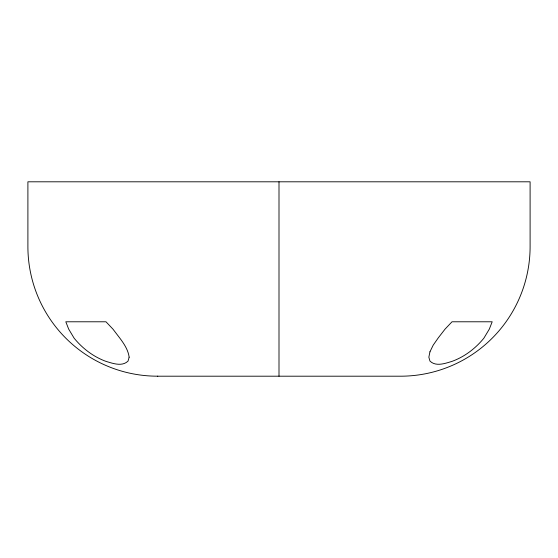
<?xml version="1.0" encoding="UTF-8"?>
<svg xmlns="http://www.w3.org/2000/svg" width="558" height="558" viewBox="0 0 558 558"><rect width="100%" height="100%" fill="white"/><g stroke="black" fill="none" stroke-linecap="round" stroke-linejoin="round"><path stroke-width="0.84" d="M157.761 376.197L157.502 376.183A129.602 129.602 0 0 1 27.9 246.601L27.9 181.803L530.1 181.803L530.1 246.601A129.602 129.602 0 0 1 400.498 376.197L157.537 376.197M279 181.803L279 376.197M429.953 351.812L428.851 357.169L429.953 361.075C435.924 366.92 445.214 363.397 452.078 361.347C464.549 356.806 475.451 348.471 483.835 338.239L489.31 329.129L492.191 321.785L452.015 321.785L445.047 329.129L438.337 337.778L433.189 345.158L429.953 351.812M129.149 357.169L128.047 361.075C122.076 366.92 112.786 363.397 105.922 361.347C93.451 356.806 82.549 348.471 74.165 338.239L68.69 329.129L65.809 321.785L105.985 321.785L112.953 329.129L119.914 338.239C124.127 343.888 128.201 350.054 129.149 357.169"/></g></svg>
